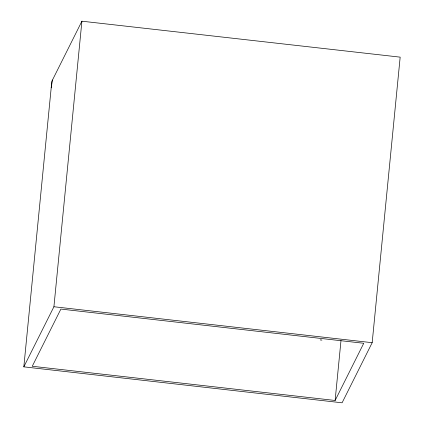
<?xml version="1.0" encoding="UTF-8"?>
<svg xmlns="http://www.w3.org/2000/svg" width="424" height="424" viewBox="0 0 424 424"><rect width="100%" height="100%" fill="white"/><g stroke="black" fill="none" stroke-linecap="round" stroke-linejoin="round"><path stroke-width="0.64" d="M23.829 366.85L51.834 81.281L81.912 21.2L400.171 57.145L372.177 342.693L342.089 402.8L23.829 366.85L53.917 306.748L81.912 21.2M335.119 400.473L363.75 343.276L60.886 309.07L32.256 366.267L335.119 400.473L340.997 340.514M51.193 87.81L52.459 80.03M320.263 339.916L320.851 339.969M321.111 339.995L321.949 340.085M53.917 306.748L372.177 342.693"/></g></svg>
